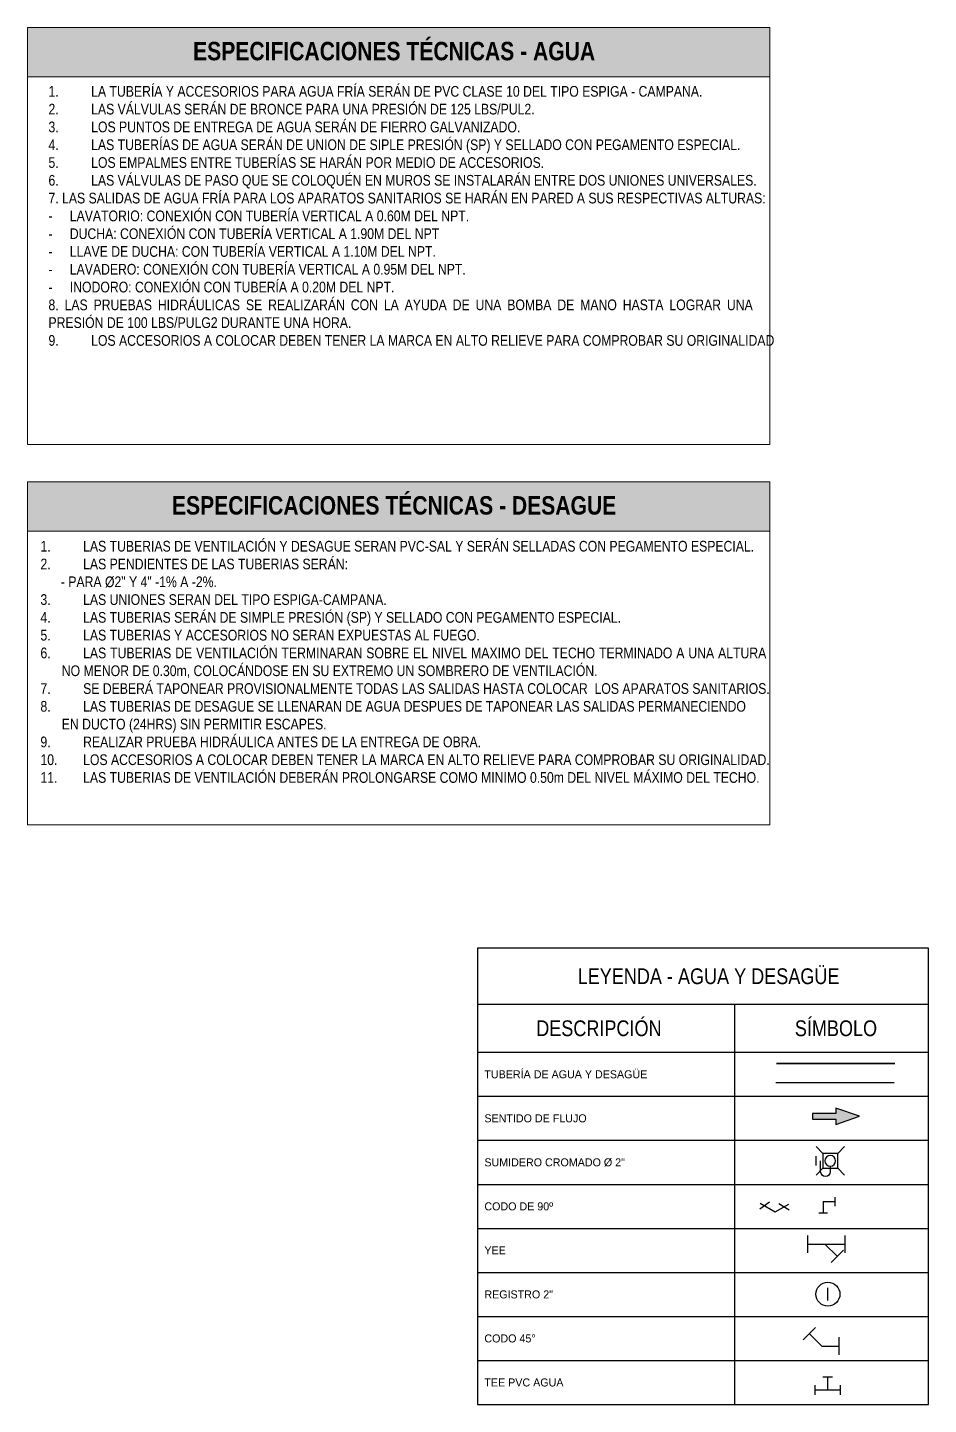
# Model space of a CAD drawing. Header units: metres. Extents: x -60290 to -52972, y 32018 to 40332.
# Drawn here: x -60275.46 to -60272.08, y 32025.59 to 32030.75 of the extents above; entities that cross this region are included whole.
import ezdxf
from ezdxf.enums import TextEntityAlignment as Align

# ---------------------------------------------------------------- set-up
doc = ezdxf.new("R2010")
doc.units = ezdxf.units.M
doc.linetypes.add('ACAD_ISO10W100', pattern=[18, 12, -3, 0, -3])
doc.linetypes.add('TRAZO_Y_PUNTOX2', pattern=[50.8, 25.4, -12.7, 0, -12.7])
doc.layers.get('0').update_dxf_attribs({"plot": 0})
for name, color, linetype, lineweight in [('-Textos', 7, 'Continuous', 20), ('FIC-2ES_AGUA_FRIA_PROY', 150, 'ACAD_ISO10W100', 35), ('FIC-2ES_LINEA DESAGUE', 6, 'TRAZO_Y_PUNTOX2', 30)]:
    doc.layers.add(name, color=color, linetype=linetype, lineweight=lineweight)
doc.layers.add('00_TXT-SUBTITULO', color=162, linetype='Continuous')
doc.layers.add('FIC-2ES_TEXTO', color=7, linetype='Continuous')
doc.styles.add('-Arial Narrow', font='ARIALN.TTF')
doc.styles.add('CENTURY G.', font='GOTHIC.TTF')

# ---------------------------------------------------------------- blocks, each defined once
blk = doc.blocks.new('*U89')
for p, q in [((-4.85, 1.85), (-4.87, -1.79)), ((1.85, 4.85), (-1.79, 4.87)), ((4.85, -1.85), (4.87, 1.79))]:
    blk.add_line(p, q)
at = {"ltscale": 0.05}
for p, q in [((4.86, -0.03), (-4.86, 0.03)), ((0, 0), (0.03, 4.86))]:
    blk.add_line(p, q, dxfattribs=at)
blk = doc.blocks.new('*U87')
for p, q in [((-0.0689, 0.023), (-0.023, 0.0689)), ((-0.046, 0.046), (0, 0)), ((0, 0), (0.065, 0)), ((0.065, -0.0325), (0.065, 0.0325))]:
    blk.add_line(p, q)
blk = doc.blocks.new('*U84')
for p, q in [((0.0689, 0.023), (0.023, 0.0689)), ((-0.065, -0.0325), (-0.065, 0.0325)), ((-0.065, 0), (0.075, 0)), ((0, 0), (0.046, 0.046)), ((0.075, -0.0325), (0.075, 0.0325))]:
    blk.add_line(p, q)
blk = doc.blocks.new('*U88')
for p, q in [((-2.43, 0.91125), (-2.43, -0.91125)), ((-0.91125, -2.43), (0.91125, -2.43))]:
    blk.add_line(p, q)
at = {"ltscale": 0.05}
for q in [(-2.43, 0), (0, -2.43)]:
    blk.add_line((0, 0), q, dxfattribs=at)
blk = doc.blocks.new('*U86')
for p, q in [((-0.121, 0.121), (-0.063, 0.063)), ((0.04, 0.121), (-0.04, 0.121)), ((0.121, 0.121), (0.063, 0.063)), ((-0.121, -0.121), (-0.063, -0.063)), ((0.121, -0.121), (0.063, -0.063))]:
    blk.add_line(p, q)
blk.add_lwpolyline([(0.063, -0.063), (-0.063, -0.063), (-0.063, 0.063), (0.063, 0.063)], close=True)
blk.add_lwpolyline([(0.046, 0), (0.093, 0, 1), (0.093, 0.082), (0, 0.082)], format="xyb")
blk.add_circle((0, 0), 0.0457)

msp = doc.modelspace()

# ---------------------------------------------------------------- hatches: boundary and pattern name
at = {"layer": '-Textos'}
h = msp.add_hatch(color=144, dxfattribs=at)
h.dxf.hatch_style = 1
h.paths.add_polyline_path([(-60275.4585, 32030.7465), (-60275.4585, 32030.5617), (-60272.6759, 32030.5617), (-60272.6759, 32030.7465)])
h = msp.add_hatch(color=144, dxfattribs=at)
h.dxf.hatch_style = 1
h.paths.add_polyline_path([(-60275.4585, 32029.0438), (-60275.4585, 32028.859), (-60272.6759, 32028.859), (-60272.6759, 32029.0438)])
at = {"layer": '00_TXT-SUBTITULO'}
msp.add_hatch(color=256, dxfattribs=at).paths.add_polyline_path([(-60272.4279, 32026.6557), (-60272.516, 32026.6557), (-60272.516, 32026.6757), (-60272.4279, 32026.6757), (-60272.4279, 32026.6959), (-60272.3397, 32026.6657), (-60272.4279, 32026.6355)])

# ---------------------------------------------------------------- linework, layer by layer
at = {"layer": '-Textos', "lineweight": 13}
for p, q in [((-60275.4585, 32030.7465), (-60272.6759, 32030.7465)), ((-60275.4585, 32029.1839), (-60275.4585, 32030.7465)), ((-60272.6759, 32030.7465), (-60272.6759, 32029.1839)), ((-60275.4585, 32030.5617), (-60272.6759, 32030.5617)), ((-60272.6759, 32029.1839), (-60275.4585, 32029.1839)), ((-60275.4585, 32029.0438), (-60272.6759, 32029.0438)), ((-60275.4585, 32027.7579), (-60275.4585, 32029.0438)), ((-60272.6759, 32029.0438), (-60272.6759, 32027.7579)), ((-60275.4585, 32028.859), (-60272.6759, 32028.859)), ((-60272.6759, 32027.7579), (-60275.4585, 32027.7579))]:
    msp.add_line(p, q, dxfattribs=at)
at = {"layer": '00_TXT-SUBTITULO'}
for p, q in [((-60272.6767, 32026.3434), (-60272.7138, 32026.3175)), ((-60272.7124, 32026.3404), (-60272.6555, 32026.3075)), ((-60272.6555, 32026.3075), (-60272.605, 32026.3367)), ((-60272.6417, 32026.3384), (-60272.603, 32026.315)), ((-60272.4581, 32025.9754), (-60272.4581, 32026.023))]:
    msp.add_line(p, q, dxfattribs=at)
msp.add_lwpolyline([(-60272.3397, 32026.6657), (-60272.4279, 32026.6959), (-60272.4279, 32026.6757), (-60272.516, 32026.6757), (-60272.516, 32026.6557), (-60272.4279, 32026.6557), (-60272.4279, 32026.6355)], close=True, dxfattribs=at)
msp.add_circle((-60272.4581, 32025.9992), 0.045, dxfattribs=at)
at = {"layer": 'FIC-2ES_AGUA_FRIA_PROY'}
msp.add_line((-60272.2073, 32026.8637), (-60272.6511, 32026.8637), dxfattribs=at)
at = {"layer": 'FIC-2ES_LINEA DESAGUE'}
msp.add_line((-60272.2096, 32026.7911), (-60272.6533, 32026.7911), dxfattribs=at)
at = {"layer": 'FIC-2ES_TEXTO'}
for p, q in [((-60273.7712, 32027.0858), (-60272.0811, 32027.0858)), ((-60273.7712, 32026.9058), (-60272.0811, 32026.9058)), ((-60273.7712, 32026.7408), (-60272.0811, 32026.7408)), ((-60273.7712, 32026.5758), (-60272.0811, 32026.5758)), ((-60273.7712, 32026.4108), (-60272.0811, 32026.4108)), ((-60273.7712, 32026.2458), (-60272.0811, 32026.2458)), ((-60273.7712, 32026.0808), (-60272.0811, 32026.0808)), ((-60273.7712, 32025.9158), (-60272.0811, 32025.9158)), ((-60273.7712, 32025.7508), (-60272.0811, 32025.7508))]:
    msp.add_line(p, q, dxfattribs=at)
msp.add_lwpolyline([(-60273.7712, 32025.5858), (-60272.0811, 32025.5858), (-60272.0811, 32027.2958), (-60273.7712, 32027.2958)], close=True, dxfattribs=at)
msp.add_lwpolyline([(-60272.8085, 32027.0858), (-60272.8085, 32025.5858)], dxfattribs=at)

# ---------------------------------------------------------------- block references
at = {"layer": '00_TXT-SUBTITULO'}
for name, p, xscale, yscale, zscale, rotation in [('*U86', (-60272.4492, 32026.499), -0.4411966405280767, 0.4411966405280767, 0.4411966405280767, 89.99999999999977), ('*U89', (-60272.459, 32025.6398), 0.01, 0.01, 0.01, 0.3633280516731954)]:
    msp.add_blockref(name, p, dxfattribs=dict(at, xscale=xscale, yscale=yscale, zscale=zscale, rotation=rotation))
at = {"layer": '00_TXT-SUBTITULO', "xscale": -0.018, "yscale": 0.018, "zscale": 0.018}
msp.add_blockref('*U88', (-60272.476, 32026.3459), dxfattribs=at)
at = {"layer": '00_TXT-SUBTITULO', "xscale": -1, "rotation": 180}
msp.add_blockref('*U84', (-60272.4691, 32026.1871), dxfattribs=at)
at = {"layer": '00_TXT-SUBTITULO'}
msp.add_blockref('*U87', (-60272.4814, 32025.8049), dxfattribs=at)

# ---------------------------------------------------------------- texts
at = {"layer": '-Textos', "style": '-Arial Narrow'}
for s, height, p in [('LEYENDA - AGUA Y DESAGÜE', 0.059065, (-60272.9055, 32027.1908)), ('DESCRIPCIÓN', 0.059065, (-60273.3166, 32026.9958)), ('SÍMBOLO', 0.05907, (-60272.4279, 32026.9958))]:
    msp.add_text(s, height=height, dxfattribs=at).set_placement(p, align=Align.MIDDLE_CENTER)
at = {"layer": '-Textos', "char_height": 0.069062, "width": 2.460801, "attachment_point": 5, "style": '-Arial Narrow'}
for s, insert in [('\\pxqc,t12;{\\fArial Narrow|b1|i0|c0|p34;ESPECIFICACIONES TÉCNICAS - AGUA}', (-60274.0843, 32030.6578)), ('\\pxqc,t12;{\\fArial Narrow|b1|i0|c0|p34;ESPECIFICACIONES TÉCNICAS - DESAGUE}', (-60274.0843, 32028.9551))]:
    msp.add_mtext(s, dxfattribs=dict(at, insert=insert))
at = {"layer": '-Textos', "char_height": 0.04, "attachment_point": 1, "style": '-Arial Narrow'}
for s, width, heights, insert in [('\\pxsm1,qj;{\\fArial|b0|i0|c0|p34;\\L\\P\\pi-2,l2;}1.^ILA TUBERÍA Y ACCESORIOS PARA AGUA FRÍA SERÁN DE PVC CLASE 10 DEL TIPO ESPIGA - CAMPANA.\\P2.^ILAS VÁLVULAS SERÁN DE BRONCE PARA UNA PRESIÓN DE 125 LBS/PUL2.\\P3.^ILOS PUNTOS DE ENTREGA DE AGUA SERÁN DE FIERRO GALVANIZADO.\\P4.^ILAS TUBERÍAS DE AGUA SERÁN DE UNION DE SIPLE PRESIÓN (SP) Y SELLADO CON PEGAMENTO ESPECIAL.\\P5.^ILOS EMPALMES ENTRE TUBERÍAS SE HARÁN POR MEDIO DE ACCESORIOS.\\P6.^ILAS VÁLVULAS DE PASO QUE SE COLOQUÉN EN MUROS SE INSTALARÁN ENTRE DOS UNIONES UNIVERSALES.\\P7. LAS SALIDAS DE AGUA FRÍA PARA LOS APARATOS SANITARIOS SE HARÁN EN PARED A SUS RESPECTIVAS ALTURAS:\\P\\pt2;-^ILAVATORIO: CONEXIÓN CON TUBERÍA VERTICAL A 0.60M DEL NPT.\\P-^IDUCHA: CONEXIÓN CON TUBERÍA VERTICAL A 1.90M DEL NPT\\P-^ILLAVE DE DUCHA: CON TUBERÍA VERTICAL A 1.10M DEL NPT.\\P-^ILAVADERO: CONEXIÓN CON TUBERÍA VERTICAL A 0.95M DEL NPT.\\P-^IINODORO: CONEXIÓN CON TUBERÍA A 0.20M DEL NPT.\\P\\pt0;8. LAS PRUEBAS HIDRÁULICAS SE REALIZARÁN CON LA AYUDA DE UNA BOMBA DE MANO HASTA LOGRAR UNA PRESIÓN DE 100 LBS/PULG2 DURANTE UNA HORA.\\P\\ptz;9.^ILOS ACCESORIOS A COLOCAR DEBEN TENER LA MARCA EN ALTO RELIEVE PARA COMPROBAR SU ORIGINALIDAD', 2.632148, [2.3088], (-60275.38, 32030.594)), ('\\pxsm1,qj;{\\fArial|b0|i0|c0|p34;\\L\\P\\pi-2,l2;}1.^ILAS TUBERIAS DE VENTILACIÓN Y DESAGUE SERAN PVC-SAL Y SERÁN SELLADAS CON PEGAMENTO ESPECIAL. \\P2.^ILAS PENDIENTES DE LAS TUBERIAS SERÁN:\\P\\pi0,l0,ql;      - PARA %%C2" Y 4" -1% A -2%.\\P\\pi-2,l2,qj;3.^ILAS UNIONES SERAN DEL TIPO ESPIGA-CAMPANA.\\P4.^ILAS TUBERIAS SERÁN DE SIMPLE PRESIÓN (SP) Y SELLADO CON PEGAMENTO ESPECIAL.\\P5.^ILAS TUBERIAS Y ACCESORIOS NO SERAN EXPUESTAS AL FUEGO.\\P6.^ILAS TUBERIAS DE VENTILACIÓN TERMINARAN SOBRE EL NIVEL MAXIMO DEL TECHO TERMINADO A UNA ALTURA NO MENOR DE 0.30m, COLOCÁNDOSE EN SU EXTREMO UN SOMBRERO DE VENTILACIÓN.\\P7.^ISE DEBERÁ TAPONEAR PROVISIONALMENTE TODAS LAS SALIDAS HASTA COLOCAR  LOS APARATOS SANITARIOS.\\P8.^ILAS TUBERIAS DE DESAGUE SE LLENARAN DE AGUA DESPUES DE TAPONEAR LAS SALIDAS PERMANECIENDO\\P\\pi0;EN DUCTO (24HRS) SIN PERMITIR ESCAPES.\\P\\pi-2;9.^IREALIZAR PRUEBA HIDRÁULICA ANTES DE LA ENTREGA DE OBRA.\\P10.^ILOS ACCESORIOS A COLOCAR DEBEN TENER LA MARCA EN ALTO RELIEVE PARA COMPROBAR SU ORIGINALIDAD.\\P11.^ILAS TUBERIAS DE VENTILACIÓN DEBERÁN PROLONGARSE COMO MINIMO 0.50m DEL NIVEL MÁXIMO DEL TECHO.', 2.712893, [2.1793], (-60275.4101, 32028.8892))]:
    msp.add_mtext_dynamic_manual_height_columns(s, width=width, gutter_width=0, heights=heights, dxfattribs=dict(at, insert=insert))
at = {"layer": 'FIC-2ES_TEXTO', "style": 'CENTURY G.'}
for s, p in [('TUBERÍA DE AGUA Y DESAGÜE', (-60273.7459, 32026.8233)), ('SENTIDO DE FLUJO', (-60273.7459, 32026.6583)), ('SUMIDERO CROMADO Ø 2" ', (-60273.7459, 32026.4933)), ('CODO DE 90º', (-60273.7459, 32026.3283)), ('YEE', (-60273.7459, 32026.1633)), ('REGISTRO 2"', (-60273.7459, 32025.9983)), ('CODO 45°', (-60273.7459, 32025.8333)), ('TEE PVC AGUA', (-60273.7459, 32025.6683))]:
    msp.add_text(s, height=0.03, dxfattribs=at).set_placement(p, align=Align.MIDDLE_LEFT)

doc.saveas('drawing.dxf')
